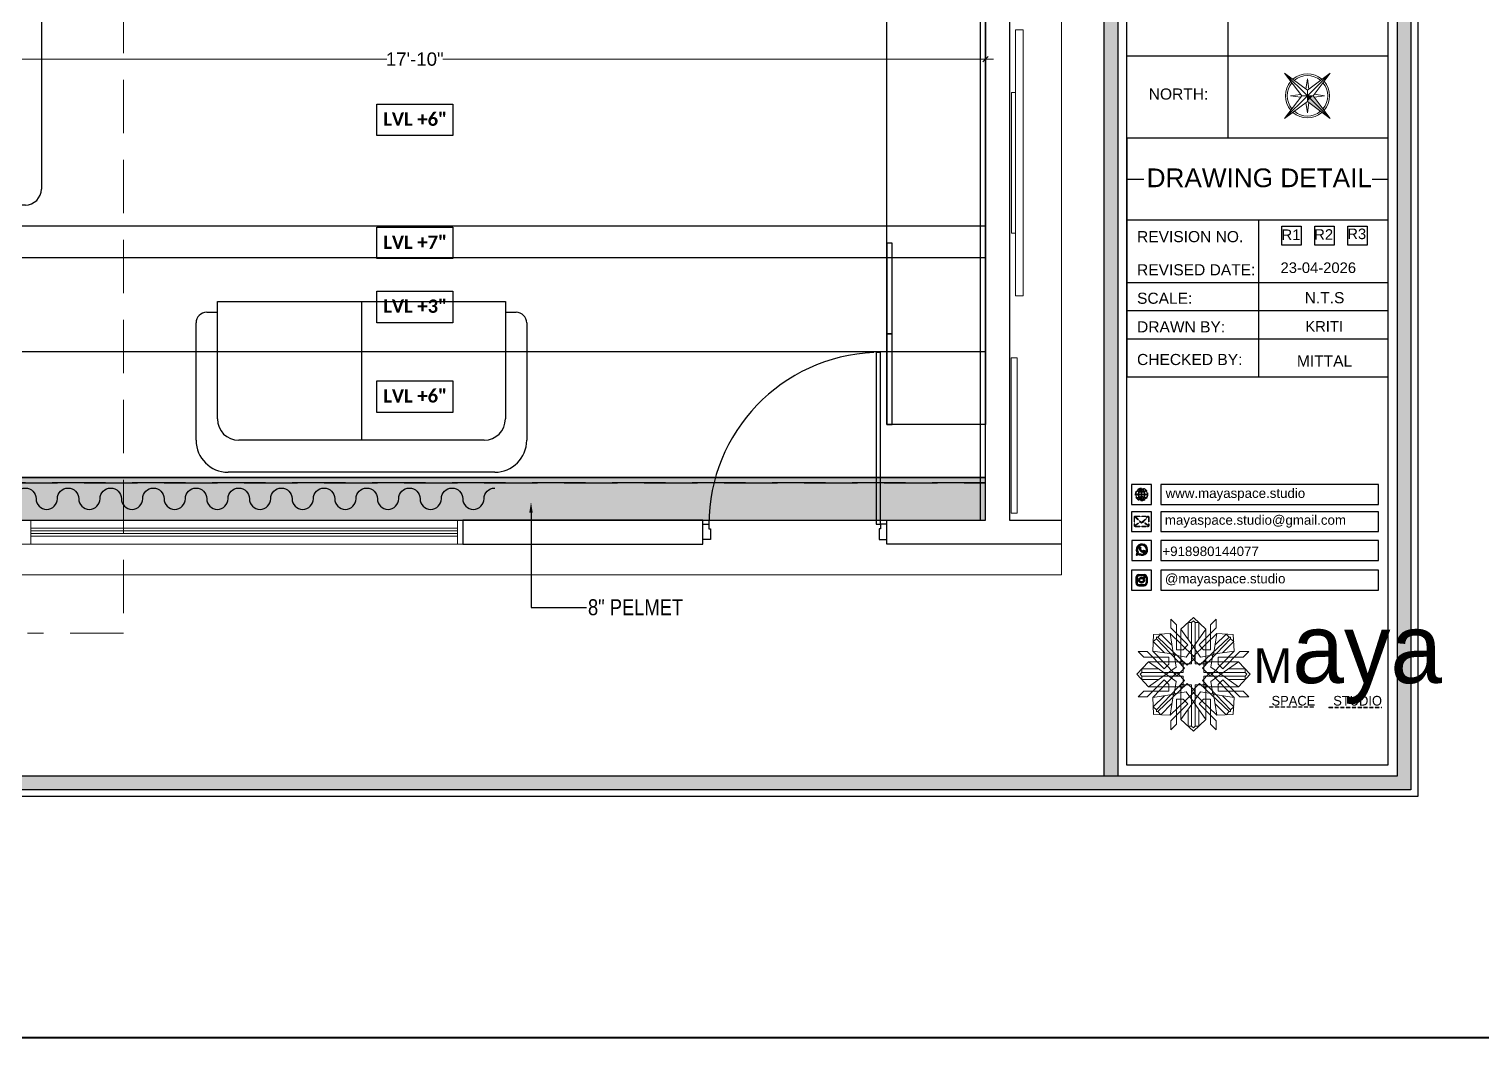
# Model space of a CAD drawing. Header units: millimetres. Extents: x 145796 to 148307, y -176303 to -174465.
# Drawn here: x 145966.5 to 146238.9, y -175526.1 to -175336.9 of the extents above; entities that cross this region are included whole.
import ezdxf
from ezdxf import colors
from ezdxf.entities.mleader import LeaderData, LeaderLine
from ezdxf.enums import TextEntityAlignment as Align
from ezdxf.math import Vec2, Vec3

# ---------------------------------------------------------------- set-up
doc = ezdxf.new("R2010")
doc.units = ezdxf.units.MM
doc.header["$MEASUREMENT"] = 0
doc.header["$PDMODE"] = 2
doc.linetypes.add('00 . GROUND FLOOR$0$DASHED', pattern=[0.75, 0.5, -0.25])
doc.linetypes.add('DASHEDX2', pattern=[1.5, 1, -0.5])
doc.layers.get('Defpoints').update_dxf_attribs({"color": 220})
for name, color, linetype in [('AR ELE-5', 134, 'Continuous'), ('AR HATCH-7', 7, 'Continuous'), ('Labels and Texts', 8, 'Continuous')]:
    doc.layers.add(name, color=color, linetype=linetype)
for name, color, linetype, lineweight in [('Dimension', 10, 'DASHEDX2', 20), ('ELEVATION ( SPIRAL STAIR )', 250, 'Continuous', 9), ('FALSE CEILING', 6, 'Continuous', 30), ('FIRST FLOOR ( DW_RAIL )', 7, 'Continuous', 9), ('FURNITURE', 32, 'Continuous', 9), ('Labelling', 1, 'Continuous', 25), ('NAME PLATE', 7, 'Continuous', 25), ('SECOND FLOOR', 7, 'Continuous', 9), ('SECOND FLOOR  ( PLINE )', 251, 'Continuous', 30), ('text1', 1, 'Continuous', 15), ('title block', 7, 'Continuous', 9), ('wall', 7, 'Continuous', 30)]:
    doc.layers.add(name, color=color, linetype=linetype, lineweight=lineweight)
doc.styles.add('Aerial', font='arial.ttf')
doc.styles.add('Arial', font='arial.ttf')
doc.styles.add('century g', font='GOTHIC.TTF')
doc.styles.get("Standard").update_dxf_attribs({"font": 'arial.ttf', "height": 6})
doc.styles.add('style4', font='ARIALN.TTF')
doc.dimstyles.new('Cn_BT_9 ( BOLD )', dxfattribs={"dimtxt": 2.5, "dimasz": 1, "dimexe": 1.5, "dimexo": 0, "dimgap": 0.09, "dimtad": 0, "dimdec": 0, "dimzin": 3, "dimdsep": 46, "dimlunit": 4, "dimtxsty": 'Aerial', "dimblk": 'OBLIQUE', "dimcen": 0.09, "dimdle": 1.5, "dimclrd": 1, "dimclre": 1, "dimclrt": 5, "dimadec": 0, "dimazin": 0, "dimtfac": 0.75, "dimtdec": 0, "dimtofl": 0, "dimtmove": 0, "dimatfit": 3, "dimldrblk": 'OBLIQUE', "dimfxl": 0, "dimtolj": 1, "dimtzin": 0, "dimlwd": 15, "dimlwe": 15, "dimarcsym": 0})

# ---------------------------------------------------------------- blocks, each defined once
blk = doc.blocks.new('ceiling')
at = {"layer": 'FURNITURE', "color": 9, "lineweight": 30, "true_color": 0xc7c8ca}
for p, q in [((142904.89, -176849.37, -0.13), (143012.89, -176849.37, -0.13)), ((142902.89, -176935.37, -0.13), (142902.89, -176851.37, -0.13)), ((142907.89, -176852.37, -0.13), (143014.89, -176852.37, -0.13)), ((143014.89, -176851.37, -0.13), (143014.89, -176880.36, -0.13)), ((142905.89, -176932.37, -0.13), (142905.89, -176854.37, -0.13)), ((143113.89, -176876.42), (143095.39, -176876.42)), ((143011.89, -176883.36, -0.13), (142939.89, -176883.36, -0.13)), ((142936.89, -176886.36, -0.13), (142936.89, -176934.37, -0.13)), ((142926.89, -176934.37, -0.13), (142907.89, -176934.37, -0.13)), ((142933.89, -176937.37, -0.13), (142904.89, -176937.37, -0.13)), ((142927.89, -176935.37, -0.13), (142927.89, -176936.37, -0.13)), ((142969.89, -176977.47, -0.13), (142969.89, -176955.47, -0.13)), ((142969.89, -176955.47, -0.13), (143023.89, -176955.47, -0.13)), ((142996.89, -176955.47, -0.13), (142996.89, -176981.47, -0.13)), ((143023.89, -176955.47, -0.13), (143023.89, -176977.47, -0.13)), ((143023.89, -176955.47, -0.13), (143023.89, -176957.47, -0.13)), ((142965.89, -176981.47, -0.13), (142965.89, -176959.47, -0.13)), ((142967.89, -176957.47, -0.13), (142969.89, -176957.47, -0.13)), ((143023.89, -176957.47, -0.13), (143025.89, -176957.47, -0.13)), ((143027.89, -176959.47, -0.13), (143027.89, -176981.47, -0.13)), ((143019.89, -176981.47, -0.13), (142973.89, -176981.47, -0.13)), ((143021.89, -176987.47, -0.13), (142971.89, -176987.47, -0.13))]:
    blk.add_line(p, q, dxfattribs=at)
at = {"layer": 'FURNITURE', "color": 3, "linetype": 'DASHEDX2', "lineweight": 30, "ltscale": 10}
blk.add_line((142899.89, -176989.42, -0.13), (143113.89, -176989.42, -0.13), dxfattribs=at)
at = {"layer": 'FURNITURE', "color": 9, "lineweight": 30, "ltscale": 10, "true_color": 0xc7c8ca}
for points in [[(143090.39, -176876.42), (143113.89, -176876.42), (143113.89, -176846.42), (143090.39, -176846.42)], [(143090.39, -176876.42), (143091.39, -176876.42), (143091.39, -176846.42), (143090.39, -176846.42)], [(143112.89, -176996.42), (143113.89, -176996.42), (143113.89, -176846.42), (143112.89, -176846.42)], [(143113.89, -176876.42), (143113.89, -176978.5), (143095.39, -176978.5), (143095.39, -176876.42)], [(143096.39, -176961.5), (143096.39, -176944.5), (143095.39, -176944.5), (143095.39, -176961.5)], [(143096.39, -176978.5), (143096.39, -176961.5), (143095.39, -176961.5), (143095.39, -176978.5)], [(143113.89, -176996.42), (143113.89, -176988.42), (142899.89, -176988.42), (142899.89, -176996.42)]]:
    blk.add_lwpolyline(points, close=True, dxfattribs=at)
at = {"layer": 'FURNITURE', "color": 9, "lineweight": 25, "true_color": 0xc7c8ca, "elevation": -0.13}
blk.add_lwpolyline([(142927.89, -176992.42, 1), (142931.89, -176992.42, -1), (142935.89, -176992.42, 1), (142939.89, -176992.42, -1), (142943.89, -176992.42, 1), (142947.89, -176992.42, -1), (142951.89, -176992.42, 1), (142955.89, -176992.42, -1), (142959.89, -176992.42, 1), (142963.89, -176992.42, -1), (142967.89, -176992.42, 1), (142971.89, -176992.42, -1), (142975.89, -176992.42, 1), (142979.89, -176992.42, -1), (142983.89, -176992.42, 1), (142987.89, -176992.42, -1), (142991.89, -176992.42, 1), (142995.89, -176992.42, -1), (142999.89, -176992.42, 1), (143003.89, -176992.42, -1), (143007.89, -176992.42, 1), (143011.89, -176992.42, -1), (143015.89, -176992.42, 1), (143019.89, -176992.42, -0.414214), (143021.89, -176990.42, -0.414214)], format="xyb", dxfattribs=at)
at = {"layer": 'FURNITURE', "color": 9, "lineweight": 30, "true_color": 0xc7c8ca}
for centre, radius, start, end in [((142904.89, -176851.37, -0.13), 2, 90, 180), ((143012.89, -176851.37, -0.13), 2, 0, 90), ((142907.89, -176854.37, -0.13), 2, 90, 180), ((143011.89, -176880.36, -0.13), 3, 270, 0), ((142939.89, -176886.36, -0.13), 3, 90, 180), ((142907.89, -176932.37, -0.13), 2, 180, 270), ((142926.89, -176935.37, -0.13), 1, 0, 90), ((142933.89, -176934.37, -0.13), 3, 270, 0), ((142904.89, -176935.37, -0.13), 2, 180, 270), ((142926.89, -176936.37, -0.13), 1, 270, 0), ((142967.89, -176959.47, -0.13), 2, 90, 180), ((143025.89, -176959.47, -0.13), 2, 0, 90), ((142973.89, -176977.47, -0.13), 4, 180, 270), ((143019.89, -176977.47, -0.13), 4, 270, 0), ((142971.89, -176981.47, -0.13), 6, 180, 270), ((143021.89, -176981.47, -0.13), 6, 270, 0)]:
    blk.add_arc(centre, radius, start, end, dxfattribs=at)
blk = doc.blocks.new('FSFSF')
at = {"color": 42, "lineweight": 5, "true_color": 0xe0ac11}
for p, q in [((28600.03, 143.51), (28600.03, 140.16)), ((28602.15, 141.41), (28600.03, 143.51)), ((28603.86, 139.69), (28608.58, 144.08)), ((28607.9, 142.22), (28608.58, 142.85)), ((28613.31, 139.69), (28608.58, 144.08)), ((28609.27, 142.22), (28608.59, 142.85)), ((28615.02, 141.41), (28617.14, 143.51)), ((28617.14, 143.51), (28617.14, 140.16)), ((28593.19, 131.45), (28593.54, 137.71)), ((28599.8, 138.06), (28593.54, 137.71)), ((28596.24, 137.86), (28595.12, 136.69)), ((28596.24, 137.86), (28600.47, 133.65)), ((28601.03, 130), (28599.8, 138.06)), ((28599.8, 138.05), (28608.58, 129.56)), ((28606.47, 133.76), (28600.03, 140.16)), ((28602.15, 141.41), (28602.15, 131.95)), ((28603.86, 126.58), (28603.86, 139.69)), ((28603.86, 139.69), (28608.58, 133.02)), ((28607.9, 142.22), (28606.58, 142.22)), ((28606.58, 142.22), (28606.58, 135.84)), ((28607.9, 142.22), (28607.9, 126.58)), ((28613.31, 139.69), (28608.59, 133.02)), ((28617.37, 138.05), (28608.59, 129.56)), ((28609.27, 142.22), (28609.27, 126.58)), ((28609.27, 142.22), (28610.59, 142.22)), ((28610.59, 142.22), (28610.59, 135.84)), ((28610.7, 133.76), (28617.14, 140.16)), ((28613.31, 126.58), (28613.31, 139.69)), ((28615.02, 141.41), (28615.02, 131.95)), ((28616.14, 130), (28617.37, 138.06)), ((28620.93, 137.86), (28616.7, 133.65)), ((28617.37, 138.06), (28623.63, 137.71)), ((28620.93, 137.86), (28622.05, 136.69)), ((28624, 131.45), (28623.65, 137.71)), ((28593.39, 135), (28594.56, 136.12)), ((28593.39, 135), (28597.6, 130.78)), ((28595.12, 136.69), (28594.53, 136.69)), ((28594.56, 136.12), (28594.56, 136.71)), ((28605.17, 124.98), (28594.56, 136.12)), ((28606.27, 126.08), (28595.12, 136.69)), ((28604.75, 131.95), (28602.15, 131.95)), ((28606.47, 133.76), (28604.75, 131.95)), ((28605.86, 129.18), (28608.58, 133.02)), ((28611.31, 129.18), (28608.59, 133.02)), ((28610.7, 133.76), (28612.42, 131.95)), ((28610.9, 126.08), (28622.05, 136.69)), ((28612.02, 124.98), (28622.62, 136.12)), ((28612.42, 131.95), (28615.02, 131.95)), ((28623.8, 135), (28619.59, 130.78)), ((28622.05, 136.69), (28622.64, 136.69)), ((28622.62, 136.12), (28622.62, 136.71)), ((28623.8, 135), (28622.62, 136.12)), ((28591.56, 127.39), (28587.17, 122.66)), ((28587.73, 131.22), (28591.08, 131.22)), ((28589.84, 129.1), (28587.73, 131.22)), ((28589.84, 129.1), (28599.29, 129.1)), ((28597.49, 124.78), (28591.08, 131.22)), ((28604.66, 127.39), (28591.56, 127.39)), ((28591.56, 127.39), (28598.23, 122.67)), ((28593.19, 131.45), (28601.69, 122.67)), ((28601.25, 130.22), (28593.19, 131.45)), ((28597.49, 124.78), (28599.29, 126.5)), ((28599.29, 126.5), (28599.29, 129.1)), ((28605.86, 129.18), (28601.03, 130)), ((28602.07, 125.39), (28601.25, 130.22)), ((28603.68, 126.54), (28603.68, 127.39)), ((28604.66, 126.54), (28603.68, 126.54)), ((28604.71, 127.57), (28603.86, 127.57)), ((28607.9, 126.58), (28603.86, 126.58)), ((28604.66, 123.35), (28604.66, 127.39)), ((28604.7, 126.58), (28604.71, 127.57)), ((28606.27, 126.08), (28608.58, 128.27)), ((28607.9, 128.92), (28608.58, 129.56)), ((28607.9, 128.92), (28608.58, 128.27)), ((28609.27, 128.92), (28608.59, 129.56)), ((28609.27, 128.92), (28608.59, 128.27)), ((28610.9, 126.08), (28608.59, 128.27)), ((28609.27, 126.58), (28613.31, 126.58)), ((28611.31, 129.18), (28616.14, 130)), ((28612.46, 126.58), (28612.46, 127.57)), ((28612.46, 127.57), (28613.31, 127.57)), ((28612.52, 123.35), (28612.52, 127.39)), ((28612.52, 127.39), (28625.63, 127.39)), ((28612.52, 126.54), (28613.51, 126.54)), ((28613.51, 126.54), (28613.51, 127.39)), ((28615.12, 125.39), (28615.94, 130.22)), ((28623.99, 131.45), (28615.5, 122.67)), ((28615.94, 130.22), (28624, 131.45)), ((28627.34, 129.1), (28617.89, 129.1)), ((28617.89, 126.5), (28617.89, 129.1)), ((28619.7, 124.78), (28617.89, 126.5)), ((28625.63, 127.39), (28618.96, 122.67)), ((28619.7, 124.78), (28626.1, 131.22)), ((28625.63, 127.39), (28630.02, 122.66)), ((28629.45, 131.22), (28626.1, 131.22)), ((28627.34, 129.1), (28629.45, 131.22)), ((28591.56, 117.94), (28587.17, 122.66)), ((28589.03, 123.35), (28588.4, 122.67)), ((28589.03, 121.98), (28588.4, 122.65)), ((28589.03, 123.35), (28589.03, 124.67)), ((28589.03, 124.67), (28595.4, 124.67)), ((28589.03, 123.35), (28604.66, 123.35)), ((28589.03, 121.98), (28604.66, 121.98)), ((28589.03, 121.98), (28589.03, 120.66)), ((28591.56, 117.94), (28598.23, 122.65)), ((28593.19, 113.88), (28601.69, 122.65)), ((28602.07, 125.39), (28598.23, 122.67)), ((28602.07, 119.94), (28598.23, 122.65)), ((28602.33, 123.35), (28601.69, 122.67)), ((28602.33, 121.98), (28601.69, 122.65)), ((28602.33, 123.35), (28602.97, 122.67)), ((28602.33, 121.98), (28602.97, 122.65)), ((28605.17, 124.98), (28602.97, 122.67)), ((28605.17, 120.35), (28602.97, 122.65)), ((28604.66, 121.98), (28604.66, 117.94)), ((28612.02, 124.98), (28614.21, 122.67)), ((28612.02, 120.35), (28614.21, 122.65)), ((28628.16, 123.35), (28612.52, 123.35)), ((28612.52, 121.98), (28612.52, 117.94)), ((28628.16, 121.98), (28612.52, 121.98)), ((28614.85, 123.35), (28614.21, 122.67)), ((28614.85, 121.98), (28614.21, 122.65)), ((28614.85, 123.35), (28615.5, 122.67)), ((28614.85, 121.98), (28615.5, 122.65)), ((28615.12, 125.39), (28618.96, 122.67)), ((28615.12, 119.94), (28618.96, 122.65)), ((28623.99, 113.88), (28615.5, 122.65)), ((28625.63, 117.94), (28618.96, 122.65)), ((28628.16, 124.67), (28621.78, 124.67)), ((28625.63, 117.94), (28630.02, 122.66)), ((28628.16, 123.35), (28628.16, 124.67)), ((28628.16, 123.35), (28628.78, 122.67)), ((28628.16, 121.98), (28628.78, 122.65)), ((28628.16, 121.98), (28628.16, 120.66)), ((28589.84, 116.23), (28587.73, 114.11)), ((28589.03, 120.66), (28595.4, 120.66)), ((28589.84, 116.23), (28599.29, 116.23)), ((28597.49, 120.54), (28591.08, 114.11)), ((28604.66, 117.94), (28591.56, 117.94)), ((28605.17, 120.35), (28594.56, 109.2)), ((28606.27, 119.15), (28595.12, 108.54)), ((28597.49, 120.54), (28599.29, 118.83)), ((28599.29, 118.83), (28599.29, 116.23)), ((28599.8, 107.17), (28608.58, 115.67)), ((28605.86, 116.05), (28601.03, 115.23)), ((28602.07, 119.94), (28601.25, 115.1)), ((28604.66, 118.78), (28603.68, 118.78)), ((28603.68, 118.78), (28603.68, 117.94)), ((28607.9, 118.65), (28603.86, 118.65)), ((28603.86, 118.65), (28603.86, 105.54)), ((28604.71, 117.66), (28603.86, 117.66)), ((28604.7, 118.65), (28604.71, 117.66)), ((28605.86, 116.05), (28608.58, 112.21)), ((28606.27, 119.15), (28608.58, 116.96)), ((28607.9, 103.01), (28607.9, 118.65)), ((28607.9, 116.31), (28608.58, 116.96)), ((28607.9, 116.31), (28608.58, 115.67)), ((28610.9, 119.15), (28608.59, 116.96)), ((28609.27, 116.31), (28608.59, 116.96)), ((28609.27, 116.31), (28608.59, 115.67)), ((28611.31, 116.05), (28608.59, 112.21)), ((28617.37, 107.17), (28608.59, 115.67)), ((28609.27, 118.65), (28613.31, 118.65)), ((28609.27, 103.01), (28609.27, 118.65)), ((28610.9, 119.15), (28622.05, 108.54)), ((28611.31, 116.05), (28616.14, 115.23)), ((28612.02, 120.35), (28622.62, 109.2)), ((28612.46, 118.65), (28612.46, 117.66)), ((28612.46, 117.66), (28613.31, 117.66)), ((28612.52, 118.78), (28613.51, 118.78)), ((28612.52, 117.94), (28625.63, 117.94)), ((28613.31, 118.65), (28613.31, 105.54)), ((28613.51, 118.78), (28613.51, 117.94)), ((28615.12, 119.94), (28615.94, 115.1)), ((28619.7, 120.54), (28617.89, 118.83)), ((28617.89, 118.83), (28617.89, 116.23)), ((28627.34, 116.23), (28617.89, 116.23)), ((28619.7, 120.54), (28626.1, 114.11)), ((28628.16, 120.66), (28621.78, 120.66)), ((28627.34, 116.23), (28629.45, 114.11)), ((28587.73, 114.11), (28591.08, 114.11)), ((28601.25, 115.1), (28593.19, 113.87)), ((28593.19, 113.87), (28593.54, 107.62)), ((28593.39, 110.32), (28597.6, 114.55)), ((28593.39, 110.32), (28594.56, 109.2)), ((28596.24, 107.37), (28600.47, 111.58)), ((28601.03, 115.23), (28599.8, 107.17)), ((28606.47, 111.47), (28600.03, 105.07)), ((28602.15, 103.82), (28602.15, 113.27)), ((28604.75, 113.27), (28602.15, 113.27)), ((28603.86, 105.54), (28608.58, 112.21)), ((28606.47, 111.47), (28604.75, 113.27)), ((28613.31, 105.54), (28608.59, 112.21)), ((28610.7, 111.47), (28612.42, 113.27)), ((28610.7, 111.47), (28617.14, 105.07)), ((28612.42, 113.27), (28615.02, 113.27)), ((28615.02, 103.82), (28615.02, 113.27)), ((28615.94, 115.1), (28624, 113.87)), ((28616.14, 115.23), (28617.37, 107.17)), ((28620.93, 107.37), (28616.7, 111.58)), ((28623.8, 110.32), (28619.59, 114.55)), ((28623.8, 110.32), (28622.62, 109.2)), ((28624, 113.87), (28623.65, 107.62)), ((28629.45, 114.11), (28626.1, 114.11)), ((28599.8, 107.17), (28593.54, 107.52)), ((28595.12, 108.54), (28594.53, 108.54)), ((28594.56, 109.2), (28594.56, 108.61)), ((28596.24, 107.37), (28595.12, 108.54)), ((28600.03, 101.71), (28600.03, 105.07)), ((28603.86, 105.54), (28608.58, 101.15)), ((28606.58, 103.01), (28606.58, 109.38)), ((28613.31, 105.54), (28608.58, 101.15)), ((28610.59, 103.01), (28610.59, 109.38)), ((28617.14, 101.71), (28617.14, 105.07)), ((28617.37, 107.17), (28623.63, 107.52)), ((28620.93, 107.37), (28622.05, 108.54)), ((28622.05, 108.54), (28622.64, 108.54)), ((28622.62, 109.2), (28622.62, 108.61)), ((28602.15, 103.82), (28600.03, 101.71)), ((28607.9, 103.01), (28606.58, 103.01)), ((28607.9, 103.01), (28608.58, 102.38)), ((28609.27, 103.01), (28608.59, 102.38)), ((28609.27, 103.01), (28610.59, 103.01)), ((28615.02, 103.82), (28617.14, 101.71))]:
    blk.add_line(p, q, dxfattribs=at)
blk = doc.blocks.new('hgwg')
at = {"layer": 'Dimension', "true_color": 0xd39e00}
h = blk.add_hatch(color=42, dxfattribs=at)
h.dxf.hatch_style = 1
h.paths.add_polyline_path([(27505.71, 45.05), (27494.27, 45.05), (27494.27, 44.9), (27505.71, 44.9)])
h = blk.add_hatch(color=42, dxfattribs=at)
h.dxf.hatch_style = 1
h.paths.add_polyline_path([(27523.3, 44.9), (27509.68, 44.9), (27509.68, 44.75), (27523.3, 44.75)])
at = {"layer": 'Dimension', "color": 42, "true_color": 0xd39e00}
for p, q in [((27494.27, 45.05), (27505.71, 45.05)), ((27494.27, 44.9), (27494.27, 45.05)), ((27494.27, 44.9), (27505.71, 44.9)), ((27505.71, 45.05), (27505.71, 44.9)), ((27509.68, 44.9), (27523.3, 44.9)), ((27509.68, 44.9), (27509.68, 44.75)), ((27509.68, 44.75), (27523.3, 44.75)), ((27523.3, 44.75), (27523.3, 44.9))]:
    blk.add_line(p, q, dxfattribs=at)
at = {"layer": 'Dimension', "color": 42, "true_color": 0xd39e00, "attachment_point": 1}
for s, width, insert, char_height in [('{\\fCinzel|b0|i0|c0|p2;\\H1.5x;M\\fAmsterdam One|b0|i0|c0|p2;\\H2x;aya}', 85.3277, (27490.17, 69.17), 6), ('{\\fCinzel|b0|i0|c0|p0;SPACE     STUDIO}', 66.129, (27494.83, 47.86), 2.5)]:
    blk.add_mtext_dynamic_manual_height_columns(s, width=width, gutter_width=30, heights=[0], dxfattribs=dict(at, insert=insert, char_height=char_height))
blk = doc.blocks.new('QEGW4TG')
at = {"layer": 'Dimension', "true_color": 0x000000}
h = blk.add_hatch(color=18, dxfattribs=at)
h.dxf.hatch_style = 1
h.paths.add_polyline_path([(2.69, 1.93, 0.170513), (2.95, 1.97, 0.190337), (3.11, 2.18, 0.316231), (3.07, 2.28), (2.79, 2.37, 0.273721), (2.69, 2.34, 0.040749), (2.63, 2.27, -0.441282), (2.53, 2.25, -0.11828), (2.06, 2.64, -0.441282), (2.07, 2.74, 0.040749), (2.13, 2.81, 0.290083), (2.14, 2.92), (2.01, 3.18, 0.316231), (1.91, 3.2, 0.190337), (1.73, 3, 0.170513), (1.72, 2.74, 0.252784)], flags=0)
h.paths.add_polyline_path([(1.19, 1.98), (1.03, 1.3, 0.550912), (1.11, 1.23), (1.75, 1.39, 6.344125)])
h.paths.add_polyline_path([(1.81, 1.7), (1.4, 1.6), (1.5, 2.03, -9.071339)], flags=16)
h.paths.add_polyline_path([(3.11, 2.16, -0.17811), (2.95, 1.97, -0.170513), (2.69, 1.93, -0.252784), (1.72, 2.74, -0.170513), (1.73, 3, -0.17811), (1.89, 3.19, -0.370089), (2.01, 3.18), (2.14, 2.92, -0.307185), (2.13, 2.8, -0.041087), (2.06, 2.73, 0.321676), (2.05, 2.65, 0.126524), (2.55, 2.24, 0.312216), (2.62, 2.26, -0.041087), (2.68, 2.34, -0.290673), (2.79, 2.37), (3.07, 2.28, -0.370089)], flags=0)
h = blk.add_hatch(color=18, dxfattribs=at)
h.dxf.hatch_style = 1
h.paths.add_polyline_path([(2.79, 2.37, 0.273721), (2.69, 2.34, 0.040749), (2.63, 2.27, -0.441282), (2.53, 2.25, -0.11828), (2.06, 2.64, -0.441282), (2.07, 2.74, 0.040749), (2.13, 2.81, 0.290083), (2.14, 2.92), (2.01, 3.18, 0.316231), (1.91, 3.2, 0.190337), (1.73, 3, 0.170513), (1.72, 2.74, 0.252784), (2.69, 1.93, 0.170513), (2.95, 1.97, 0.190337), (3.11, 2.18, 0.316231), (3.07, 2.28)])
for p, q in [((1.19, 1.98), (1.03, 1.3)), ((1.1, 1.23), (1.75, 1.39)), ((1.5, 2.03), (1.4, 1.6)), ((1.4, 1.6), (1.81, 1.7)), ((2.01, 3.18), (2.14, 2.92)), ((3.07, 2.28), (2.8, 2.36))]:
    blk.add_line(p, q)
blk.add_lwpolyline([(0, 0), (4.68, 0), (4.68, 4.68), (0, 4.68)], close=True)
for centre, radius, start, end in [((2.39, 2.56), 1.34, 241.4727, 205.6422), ((2.39, 2.56), 1.04, 235.9962, 210.8333), ((1.09, 1.29), 0.0598, 164.8483, 282.1458), ((2.09, 2.87), 0.39, 159.7007, 198.4072), ((2.96, 3.23), 1.33, 201.4218, 258.1669), ((2.07, 2.87), 0.364, 118.9685, 159.3648), ((1.94, 3.12), 0.0896, 41.8985, 123.1344), ((2.11, 2.68), 0.066, 135.9932, 224.8892), ((1.67, 3.16), 0.586, 312.4617, 321.8728), ((3.12, 3.42), 1.31, 216.5455, 243.5279), ((2.05, 2.87), 0.104, 320.3924, 28.6971), ((2.57, 2.3), 0.066, 234.2482, 323.1441), ((3.11, 1.94), 0.586, 137.2645, 146.6756), ((2.76, 2.27), 0.104, 70.4402, 138.745), ((2.75, 2.31), 0.39, 260.7301, 299.4366), ((2.76, 2.29), 0.364, 299.7725, 340.1688), ((3.03, 2.2), 0.0896, 336.0029, 57.2388)]:
    blk.add_arc(centre, radius, start, end)
blk = doc.blocks.new('ASGERG')
at = {"layer": 'Dimension', "true_color": 0x000000}
h = blk.add_hatch(color=18, dxfattribs=at)
h.dxf.hatch_style = 1
h.paths.add_polyline_path([(0.99, 1.7, 0.353872), (1.69, 1.03), (2.96, 1.03, 0.353872), (3.66, 1.7), (3.66, 2.99, 0.353872), (2.96, 3.67), (1.69, 3.67, 0.353872), (0.99, 2.99)])
h.paths.add_polyline_path([(1.27, 2.97, -0.353872), (1.72, 3.4), (2.94, 3.4, -0.353872), (3.38, 2.97), (3.38, 1.72, -0.353872), (2.94, 1.3), (1.72, 1.3, -0.353872), (1.27, 1.72)], flags=16)
h.paths.add_polyline_path([(3.02, 2.35, -1), (1.64, 2.35, -1)], flags=0)
h.paths.add_polyline_path([(2.74, 2.35, -1), (1.92, 2.35, -1)], flags=0)
h.paths.add_polyline_path([(2.86, 3.02, -1), (3.19, 3.02, -1)], flags=0)
h.paths.add_polyline_path([(1.64, 2.35, 1), (3.02, 2.35, 1)], flags=0)
h = blk.add_hatch(color=18, dxfattribs=at)
h.dxf.hatch_style = 1
h.paths.add_polyline_path([(1.64, 2.35, 1), (3.02, 2.35, 1)])
h.paths.add_polyline_path([(2.74, 2.35, -1), (1.92, 2.35, -1)], flags=16)
h = blk.add_hatch(color=18, dxfattribs=at)
h.dxf.hatch_style = 1
h.paths.add_polyline_path([(3.19, 3.02, 1), (2.86, 3.02, 1)])
for p, q in [((1.69, 3.67), (2.96, 3.67)), ((0.99, 2.99), (0.99, 1.7)), ((1.27, 2.97), (1.27, 1.72)), ((1.69, 1.03), (2.96, 1.03)), ((2.94, 3.4), (1.72, 3.4)), ((2.94, 1.3), (1.72, 1.3)), ((3.38, 2.97), (3.38, 1.72)), ((3.66, 2.99), (3.66, 1.7))]:
    blk.add_line(p, q)
blk.add_lwpolyline([(0, 0), (4.68, 0), (4.68, 4.68), (0, 4.68)], close=True)
for centre, radius in [((2.33, 2.35), 0.694), ((2.33, 2.35), 0.414), ((3.02, 3.02), 0.168)]:
    blk.add_circle(centre, radius)
for centre, radius, start, end in [((1.76, 2.89), 0.778, 94.8631, 172.8127), ((2.89, 2.89), 0.778, 7.1873, 85.1369), ((1.76, 1.8), 0.778, 187.1873, 265.1369), ((1.76, 2.91), 0.491, 94.8631, 172.8127), ((1.76, 1.78), 0.491, 187.1873, 265.1369), ((2.9, 2.91), 0.491, 7.1873, 85.1369), ((2.9, 1.78), 0.491, 274.8631, 352.8127), ((2.89, 1.8), 0.778, 274.8631, 352.8127)]:
    blk.add_arc(centre, radius, start, end)
blk = doc.blocks.new('ETYETE')
at = {"layer": 'Dimension', "true_color": 0x000000}
h = blk.add_hatch(color=18, dxfattribs=at)
h.dxf.hatch_style = 1
h.paths.add_polyline_path([(3.76, 1.14, 0.414214), (4.12, 1.5), (4.12, 3.29, 0.414214), (3.76, 3.65), (0.92, 3.65, 0.414214), (0.56, 3.29), (0.56, 1.5, 0.414214), (0.92, 1.14)])
h.paths.add_polyline_path([(2.61, 2.22), (3.92, 1.34, -0.198912), (3.76, 1.28), (0.92, 1.28, -0.198912), (0.76, 1.34), (2.08, 2.22), (2.34, 1.98)], flags=16)
h.paths.add_polyline_path([(2.34, 2.16), (0.89, 3.51, -0.028783), (0.92, 3.52), (3.76, 3.52, -0.028783), (3.79, 3.51)], flags=16)
h.paths.add_polyline_path([(2.71, 2.32), (3.92, 3.45, -0.202482), (3.99, 3.29), (3.99, 1.5, -0.043076), (3.98, 1.46)], flags=16)
h.paths.add_polyline_path([(1.98, 2.32), (0.7, 1.46, -0.043076), (0.7, 1.5), (0.7, 3.29, -0.202482), (0.76, 3.45)], flags=16)
blk.add_lwpolyline([(0, 0), (4.68, 0), (4.68, 4.68), (0, 4.68)], close=True)
at = {"layer": 'Dimension', "color": 18, "true_color": 0x000000}
for p, q in [((0.76, 3.45), (1.98, 2.32)), ((0.89, 3.51), (2.34, 2.16)), ((0.92, 3.65), (3.76, 3.65)), ((0.92, 3.52), (3.76, 3.52)), ((2.34, 2.16), (3.79, 3.51)), ((2.71, 2.32), (3.92, 3.45)), ((0.56, 3.29), (0.56, 1.5)), ((0.7, 3.29), (0.7, 1.5)), ((0.7, 1.46), (1.98, 2.32)), ((0.76, 1.34), (2.08, 2.22)), ((0.92, 1.28), (3.76, 1.28)), ((0.92, 1.14), (3.76, 1.14)), ((2.08, 2.22), (2.34, 1.98)), ((2.34, 1.98), (2.61, 2.22)), ((3.92, 1.34), (2.61, 2.22)), ((3.98, 1.46), (2.71, 2.32)), ((3.99, 3.29), (3.99, 1.5)), ((4.12, 3.29), (4.12, 1.5))]:
    blk.add_line(p, q, dxfattribs=at)
for centre, radius, start, end in [((0.92, 3.29), 0.358, 90, 180), ((0.92, 3.29), 0.224, 134.2136, 180), ((0.92, 3.29), 0.224, 90, 96.5948), ((3.76, 3.29), 0.358, 0, 90), ((3.76, 3.29), 0.224, 83.4052, 90), ((3.76, 3.29), 0.224, 0, 45.7864), ((0.92, 1.5), 0.358, 180, 270), ((0.92, 1.5), 0.224, 180, 189.8662), ((0.92, 1.5), 0.224, 225, 270), ((3.76, 1.5), 0.358, 270, 0), ((3.76, 1.5), 0.224, 270, 315), ((3.76, 1.5), 0.224, 350.1338, 0)]:
    blk.add_arc(centre, radius, start, end, dxfattribs=at)
blk = doc.blocks.new('DTGWEGEARG')
at = {"layer": 'Dimension', "true_color": 0x000000}
h = blk.add_hatch(color=18, dxfattribs=at)
h.dxf.hatch_style = 1
h.paths.add_polyline_path([(3.83, 2.34, 1), (0.85, 2.34, 1)])
h.paths.add_polyline_path([(2.51, 1.01, 0.105795), (2.96, 1.58, -0.055205), (3.3, 1.41, -0.169822)], flags=16)
h.paths.add_polyline_path([(2.41, 1.12), (2.41, 1.69, -0.058279), (2.81, 1.63, -0.103353)], flags=16)
h.paths.add_polyline_path([(2.26, 1.13, -0.101741), (1.87, 1.63, -0.057171), (2.26, 1.69)], flags=16)
h.paths.add_polyline_path([(2.17, 1.01, -0.169822), (1.38, 1.41, -0.055205), (1.72, 1.58, 0.105795)], flags=16)
h.paths.add_polyline_path([(3.02, 1.72, 0.081336), (3.13, 2.27), (3.68, 2.27, -0.152069), (3.4, 1.52, 0.05687)], flags=16)
h.paths.add_polyline_path([(2.87, 1.77, 0.061945), (2.41, 1.84), (2.41, 2.27), (2.98, 2.27, -0.081344)], flags=16)
h.paths.add_polyline_path([(2.26, 1.84, 0.060923), (1.8, 1.77, -0.081344), (1.7, 2.27), (2.26, 2.27)], flags=16)
h.paths.add_polyline_path([(1.66, 1.72, 0.05687), (1.28, 1.52, -0.152069), (1, 2.27), (1.55, 2.27, 0.081336)], flags=16)
h.paths.add_polyline_path([(2.41, 2.42), (2.41, 2.83, 0.061945), (2.87, 2.91, -0.080009), (2.98, 2.42)], flags=16)
h.paths.add_polyline_path([(3.13, 2.42, 0.080116), (3.02, 2.96, 0.05687), (3.4, 3.16, 0.028258), (3.3, 3.27, -0.055205), (2.96, 3.1, 0.105795), (2.51, 3.67, -0.36029), (3.68, 2.42)], flags=16)
h.paths.add_polyline_path([(2.26, 2.42), (1.7, 2.42, -0.080009), (1.8, 2.91, 0.060923), (2.26, 2.84)], flags=16)
h.paths.add_polyline_path([(1.55, 2.42), (1, 2.42, -0.150466), (1.28, 3.16, 0.05687), (1.66, 2.96, 0.080116)], flags=16)
h.paths.add_polyline_path([(2.41, 2.98), (2.41, 3.56, -0.103353), (2.81, 3.05, -0.058279)], flags=16)
h.paths.add_polyline_path([(2.26, 2.99, -0.057171), (1.87, 3.05, -0.101741), (2.26, 3.55)], flags=16)
h.paths.add_polyline_path([(1.72, 3.1, -0.055205), (1.38, 3.27, -0.169822), (2.17, 3.67, 0.105795)], flags=16)
blk.add_lwpolyline([(0, 0), (4.68, 0), (4.68, 4.68), (0, 4.68)], close=True)
at = {"layer": 'Dimension', "color": 18, "true_color": 0x000000}
for p, q in [((2.26, 3.55), (2.26, 2.99)), ((2.41, 3.56), (2.41, 2.98)), ((1, 2.42), (1.55, 2.42)), ((1, 2.27), (1.55, 2.27)), ((1.7, 2.42), (2.26, 2.42)), ((1.7, 2.27), (2.26, 2.27)), ((2.26, 2.84), (2.26, 2.42)), ((2.26, 2.27), (2.26, 1.84)), ((2.26, 1.69), (2.26, 1.13)), ((2.41, 2.83), (2.41, 2.42)), ((2.41, 2.42), (2.98, 2.42)), ((2.41, 2.27), (2.98, 2.27)), ((2.41, 2.27), (2.41, 1.84)), ((2.41, 1.69), (2.41, 1.12)), ((3.13, 2.42), (3.68, 2.42)), ((3.13, 2.27), (3.68, 2.27))]:
    blk.add_line(p, q, dxfattribs=at)
blk.add_circle((2.34, 2.34), 1.49, dxfattribs=at)
for centre, radius, start, end in [((2.34, 2.34), 1.34, 97.3549, 135.9073), ((3.28, 2.34), 1.73, 129.9301, 154.0867), ((3.28, 2.34), 1.58, 130.1073, 153.3446), ((1.4, 2.34), 1.58, 26.6554, 50.2584), ((2.34, 2.34), 1.34, 3.3907, 82.6451), ((1.4, 2.34), 1.73, 25.9133, 50.0699), ((2.34, 2.34), 1.34, 142.3819, 176.6093), ((2.34, 2.34), 1.34, 183.0315, 217.6181), ((2.34, 4.74), 1.9, 236.1399, 249.1595), ((2.34, -0.06), 1.9, 110.8405, 123.8601), ((2.34, 4.74), 1.75, 236.7417, 249.3811), ((2.34, -0.06), 1.75, 110.6189, 123.2583), ((2.34, 2.34), 1.34, 224.0927, 262.6451), ((3.28, 2.34), 1.73, 159.0567, 177.3789), ((3.28, 2.34), 1.73, 182.3435, 200.9433), ((3.28, 2.34), 1.58, 158.8325, 177.1302), ((3.28, 2.34), 1.58, 182.5658, 201.1675), ((3.28, 2.34), 1.73, 205.9133, 230.0699), ((2.34, 4.74), 1.9, 253.6799, 267.6253), ((2.34, -0.06), 1.9, 92.3747, 106.3201), ((2.34, 4.74), 1.75, 254.3336, 267.422), ((2.34, -0.06), 1.75, 92.578, 105.6664), ((3.28, 2.34), 1.58, 206.6554, 229.8927), ((2.34, 4.74), 1.75, 272.3248, 285.6664), ((2.34, 4.74), 1.9, 272.1415, 286.3201), ((2.34, -0.06), 1.9, 73.6799, 87.8585), ((2.34, -0.06), 1.75, 74.3336, 87.6752), ((1.4, 2.34), 1.58, 309.7416, 333.3446), ((1.4, 2.34), 1.73, 309.9301, 334.0867), ((2.34, 2.34), 1.34, 277.3549, 315.9073), ((1.4, 2.34), 1.58, 2.8698, 21.1675), ((1.4, 2.34), 1.58, 338.8325, 357.4342), ((2.34, 4.74), 1.75, 290.6189, 303.2583), ((2.34, -0.06), 1.75, 56.7417, 69.3811), ((2.34, 4.74), 1.9, 290.8405, 303.8601), ((1.4, 2.34), 1.73, 2.6211, 20.9433), ((1.4, 2.34), 1.73, 339.0567, 357.6565), ((2.34, -0.06), 1.9, 56.1399, 69.1595), ((2.34, 2.34), 1.34, 322.3819, 356.9685)]:
    blk.add_arc(centre, radius, start, end, dxfattribs=at)
blk = doc.blocks.new('4t')
at = {"transparency": 33554607}
h = blk.add_hatch(color=1, dxfattribs=at)
h.dxf.hatch_style = 1
h.paths.add_polyline_path([(45531.33, -35822.29), (45529.23, -35821.83), (45528.09, -35837.01)])
h = blk.add_hatch(color=1, dxfattribs=at)
h.dxf.hatch_style = 1
h.paths.add_polyline_path([(45533.44, -35822.75), (45531.33, -35822.29), (45528.09, -35837.01)])
h = blk.add_hatch(color=1, dxfattribs=at)
h.dxf.hatch_style = 1
h.paths.add_polyline_path([(45531.8, -35820.19), (45529.23, -35821.83), (45531.33, -35822.29)])
h = blk.add_hatch(color=1, dxfattribs=at)
h.dxf.hatch_style = 1
h.paths.add_polyline_path([(45531.8, -35820.19), (45531.33, -35822.29), (45533.44, -35822.75)])
at = {"layer": 'title block', "color": 7, "lineweight": 9}
for p, q in [((45535.51, -35803.37), (45530.16, -35817.62)), ((45535.51, -35803.37), (45531.8, -35820.19)), ((45534.36, -35818.55), (45535.51, -35803.37)), ((45530.5, -35816.7), (45526.88, -35812.49)), ((45526.88, -35812.49), (45529.18, -35817.55)), ((45530.16, -35817.62), (45514.98, -35816.48)), ((45514.98, -35816.48), (45529.23, -35821.83)), ((45514.98, -35816.48), (45531.8, -35820.19)), ((45528.31, -35821.48), (45524.1, -35825.11)), ((45524.1, -35825.11), (45529.16, -35822.81)), ((45531.8, -35820.19), (45528.09, -35837.01)), ((45529.23, -35821.83), (45528.09, -35837.01)), ((45528.09, -35837.01), (45533.44, -35822.75)), ((45531.8, -35820.19), (45529.23, -35821.83)), ((45531.8, -35820.19), (45530.16, -35817.62)), ((45534.36, -35818.55), (45531.8, -35820.19)), ((45533.44, -35822.75), (45531.8, -35820.19)), ((45531.8, -35820.19), (45548.62, -35823.9)), ((45533.44, -35822.75), (45548.62, -35823.9)), ((45548.62, -35823.9), (45534.36, -35818.55)), ((45536.71, -35827.89), (45534.42, -35822.83)), ((45539.5, -35815.27), (45534.44, -35817.57)), ((45535.28, -35818.89), (45539.5, -35815.27)), ((45533.09, -35823.67), (45536.71, -35827.89))]:
    blk.add_line(p, q, dxfattribs=at)
for radius, start, end in [(11.79, 81.35997, 163.76651), (10.83, 82.42855, 162.69793), (10.83, 352.42855, 72.69793), (11.79, 351.35997, 73.76651), (11.79, 171.35997, 253.76651), (10.83, 172.42855, 252.69793), (11.79, 261.35997, 343.76651), (10.83, 262.42855, 342.69793)]:
    blk.add_arc((45531.8, -35820.19), radius, start, end, dxfattribs=at)
blk = doc.blocks.new('LAYOUT FILE')
at = {"layer": 'NAME PLATE', "true_color": 0xd39e00}
h = blk.add_hatch(color=42, dxfattribs=at)
h.paths.add_polyline_path([(3346889.83, -513806.18), (3346889.83, -514260.7), (3347535.56, -514260.7), (3347535.56, -513806.18)])
h.paths.add_polyline_path([(3346894.36, -513810.71), (3347531.03, -513810.71), (3347531.03, -514256.17), (3346894.36, -514256.17)], flags=16)
blk.add_hatch(color=42, dxfattribs=at).paths.add_polyline_path([(3347433.6, -514256.17), (3347438.13, -514256.17), (3347438.13, -513806.18), (3347433.6, -513806.18)])
at = {"layer": 'NAME PLATE', "color": 42, "true_color": 0xd39e00}
for p, q in [((3347474.77, -513994.31), (3347474.77, -514044.12)), ((3347527.96, -514016.86), (3347441.2, -514016.86)), ((3347527.96, -514044.12), (3347441.2, -514044.12)), ((3347441.2, -514044.12), (3347441.2, -514123.43)), ((3347527.96, -514044.12), (3347527.96, -514123.43)), ((3347441.2, -514057.72), (3347446.81, -514057.72)), ((3347522.72, -514057.72), (3347527.96, -514057.72)), ((3347441.2, -514071.32), (3347527.96, -514071.32)), ((3347484.98, -514123.43), (3347484.98, -514071.32)), ((3347527.96, -514092.16), (3347441.2, -514092.16)), ((3347527.96, -514101.55), (3347441.2, -514101.55)), ((3347527.96, -514110.94), (3347441.2, -514110.94)), ((3347441.2, -514123.43), (3347527.96, -514123.43))]:
    blk.add_line(p, q, dxfattribs=at)
for points in [[(3346887.56, -513803.91), (3347537.83, -513803.91), (3347537.83, -514262.96), (3346887.56, -514262.96)], [(3346889.83, -513806.18), (3347535.56, -513806.18), (3347535.56, -514260.7), (3346889.83, -514260.7)], [(3347433.6, -514256.17), (3347433.6, -513806.18), (3347438.13, -513806.18), (3347438.13, -514256.17)], [(3346894.36, -513810.71), (3347531.03, -513810.71), (3347531.03, -514256.17), (3346894.36, -514256.17)], [(3347441.2, -514252.44), (3347441.2, -513814.44), (3347527.96, -513814.44), (3347527.96, -514252.44)], [(3347492.73, -514073.33), (3347499.12, -514073.33), (3347499.12, -514079.72), (3347492.73, -514079.72)], [(3347503.67, -514073.33), (3347510.06, -514073.33), (3347510.06, -514079.72), (3347503.67, -514079.72)], [(3347514.62, -514073.33), (3347521.01, -514073.33), (3347521.01, -514079.72), (3347514.62, -514079.72)]]:
    blk.add_lwpolyline(points, close=True, dxfattribs=at)
at = {"layer": 'NAME PLATE', "color": 0}
for points in [[(3347452.43, -514165.84), (3347524.78, -514165.84), (3347524.78, -514159.23), (3347452.43, -514159.23)], [(3347452.43, -514174.87), (3347524.78, -514174.87), (3347524.78, -514168.26), (3347452.43, -514168.26)], [(3347452.46, -514184.5), (3347524.78, -514184.5), (3347524.78, -514177.88), (3347452.46, -514177.88)], [(3347452.43, -514194.36), (3347524.78, -514194.36), (3347524.78, -514187.74), (3347452.43, -514187.74)]]:
    blk.add_lwpolyline(points, close=True, dxfattribs=at)
at = {"layer": 'NAME PLATE', "xscale": 0.6215000753186288, "yscale": 0.6215000753186288, "zscale": 0.6215000753186288, "rotation": 57.43675864906671}
blk.add_blockref('4t', (3313507.76, -525897.34), dxfattribs=at)
at = {"layer": 'NAME PLATE', "color": 0, "xscale": 1.413658832510879, "yscale": 1.413658832510879, "zscale": 1.413658832510879}
for name, p in [('DTGWEGEARG', (3347442.76, -514165.84)), ('ETYETE', (3347442.76, -514174.87)), ('QEGW4TG', (3347442.8, -514184.5)), ('ASGERG', (3347442.76, -514194.36))]:
    blk.add_blockref(name, p, dxfattribs=at)
at = {"layer": 'NAME PLATE', "color": 42, "true_color": 0xd39e00}
for name, p, xscale, yscale, zscale in [('FSFSF', (3322302.67, -514330.17), 0.8794785156214666, 0.8794785156214666, 0.8794785156214666), ('hgwg', (3312200.76, -514290.9), 1.283459272116341, 1.283459272116341, 1.283459272116341)]:
    blk.add_blockref(name, p, dxfattribs=dict(at, xscale=xscale, yscale=yscale, zscale=zscale))
at = {"layer": 'NAME PLATE', "style": 'Arial'}
for s, height, p in [('NORTH:', 3.699, (3347458.35, -514031.31)), ('DRAWING DETAIL', 6.2234, (3347485.18, -514060.42)), ('REVISION NO.', 3.6986, (3347462.21, -514078.69)), ('REVISED DATE: ', 3.6986, (3347464.94, -514089.72)), ('SCALE:', 3.699, (3347453.75, -514099.17)), ('DRAWN BY:', 3.699, (3347459.2, -514108.68)), ('CHECKED BY:', 3.6986, (3347462.07, -514119.53)), ('MITTAL', 3.699, (3347506.87, -514120.02))]:
    blk.add_text(s, height=height, dxfattribs=at).set_placement(p, align=Align.CENTER)
at = {"layer": 'NAME PLATE', "insert": (3347506.87, -514095.29, 0), "char_height": 3.699, "width": 7.2187, "attachment_point": 2, "style": 'Arial'}
blk.add_mtext('N.T.S', dxfattribs=at)
at = {"layer": 'NAME PLATE', "color": 0, "char_height": 3.1609, "attachment_point": 1}
for s, width, gutter_width, insert in [('www.mayaspace.studio', 49.6053, 41.49, (3347454.06, -514160.52, 0)), ('mayaspace.studio@gmail.com', 30.9472, 25.89, (3347453.81, -514169.44, 0)), ('+918980144077', 120.6798, 25.89, (3347452.99, -514179.84, 0)), ('@mayaspace.studio', 30.9472, 25.89, (3347453.81, -514188.92, 0))]:
    blk.add_mtext_dynamic_manual_height_columns(s, width=width, gutter_width=gutter_width, heights=[0], dxfattribs=dict(at, insert=insert))
blk = doc.blocks.new('_Oblique')
at = {"layer": 'wall', "color": 0, "lineweight": -2}
blk.add_line((-0.5, -0.5), (0.5, 0.5), dxfattribs=at)
blk = doc.blocks.new('*D40')
at = {"layer": 'Defpoints', "color": 0, "ltscale": 10, "transparency": 16777216}
for p in [(146145.77, -175342.58), (145931.77, -175352.83, -0.13), (146145.77, -175352.83, -0.13)]:
    blk.add_point(p, dxfattribs=at)
at = {"layer": 'FURNITURE', "color": 1, "lineweight": 15, "ltscale": 10, "transparency": 16777216}
for p, q in [((145931.77, -175352.83), (145931.77, -175341.08)), ((146145.77, -175352.83), (146145.77, -175341.08)), ((145930.27, -175342.58), (146033.53, -175342.58)), ((146147.27, -175342.58), (146044.01, -175342.58))]:
    blk.add_line(p, q, dxfattribs=at)
at = {"layer": 'FURNITURE', "color": 1, "lineweight": 15, "ltscale": 10, "transparency": 16777216, "rotation": 180}
blk.add_blockref('_Oblique', (145931.77, -175342.58), dxfattribs=at)
at = {"layer": 'FURNITURE', "color": 1, "lineweight": 15, "ltscale": 10, "transparency": 16777216}
blk.add_blockref('_Oblique', (146145.77, -175342.58), dxfattribs=at)
at = {"layer": 'FURNITURE', "color": 5, "lineweight": 30, "ltscale": 10, "transparency": 16777216, "insert": (146038.77, -175342.58), "char_height": 2.5, "attachment_point": 5, "style": 'Aerial'}
blk.add_mtext('\\A1;17\'-10"', dxfattribs=at)

msp = doc.modelspace()

# ---------------------------------------------------------------- hatches: boundary and pattern name
at = {"layer": 'AR HATCH-7', "lineweight": 25, "true_color": 0xe7e8e9}
h = msp.add_hatch(color=254, dxfattribs=at)
h.dxf.hatch_style = 1
h.paths.add_polyline_path([(145931.77, -175420.98), (145931.77, -175428.98), (146145.77, -175428.98), (146145.77, -175420.98)])

# ---------------------------------------------------------------- linework, layer by layer
at = {"lineweight": 9}
for p, q in [((146152.86, -175337.1, -0.13), (146151.41, -175337.1, -0.13)), ((146151.41, -175337.1, -0.13), (146151.41, -175386.93, -0.13)), ((146152.86, -175386.93, -0.13), (146152.86, -175337.1, -0.13)), ((146151.41, -175348.8, -0.13), (146150.64, -175348.8, -0.13)), ((146150.64, -175348.8, -0.13), (146150.64, -175375.23, -0.13)), ((146151.41, -175375.23, -0.13), (146151.41, -175348.8, -0.13)), ((146150.64, -175375.23, -0.13), (146151.41, -175375.23, -0.13)), ((146151.41, -175386.93, -0.13), (146152.86, -175386.93, -0.13))]:
    msp.add_line(p, q, dxfattribs=at)
at = {"color": 1, "linetype": '00 . GROUND FLOOR$0$DASHED', "lineweight": 5, "ltscale": 20}
msp.add_lwpolyline([(145966.15, -175256.44), (145984.15, -175256.44), (145984.15, -175450.17), (145966.15, -175450.18)], dxfattribs=at)
at = {"elevation": -0.13}
for points in [[(146126.12, -175429.79), (146126.12, -175397.59), (146125.26, -175397.59), (146125.26, -175429.79)], [(146092.77, -175429.79), (146093.92, -175429.79), (146093.92, -175430.65), (146094.21, -175430.65), (146094.21, -175432.66), (146092.77, -175432.66)], [(146127.27, -175429.79), (146126.12, -175429.79), (146126.12, -175430.65), (146125.83, -175430.65), (146125.83, -175432.66), (146127.27, -175432.66)]]:
    msp.add_lwpolyline(points, close=True, dxfattribs=at)
at = {"layer": 'AR ELE-5', "linetype": 'ByBlock', "ltscale": 15}
msp.add_arc((146126.17, -175429.81, -0.13), 32.25, 92.373, 179.9653, dxfattribs=at)
at = {"layer": 'ELEVATION ( SPIRAL STAIR )', "color": 5}
for p, q in [((146151.75, -175398.58, -0.13), (146150.6, -175398.58, -0.13)), ((146150.6, -175398.58, -0.13), (146150.6, -175427.68, -0.13)), ((146151.75, -175427.68, -0.13), (146151.75, -175398.58, -0.13)), ((146150.6, -175427.68, -0.13), (146151.75, -175427.68, -0.13))]:
    msp.add_line(p, q, dxfattribs=at)
at = {"layer": 'FALSE CEILING'}
for points, elevation in [([(146145.77, -175420.98), (146145.77, -175278.98), (145931.77, -175278.98), (145931.77, -175420.98)], -0.13), ([(146145.77, -175373.82), (146145.77, -175379.82), (145931.77, -175379.82), (145931.77, -175373.82)], -0.88), ([(145931.77, -175379.82), (145931.77, -175397.36), (146145.77, -175397.36), (146145.77, -175379.82)], -0.88), ([(145931.77, -175420.98), (145931.77, -175428.98), (146145.77, -175428.98), (146145.77, -175420.98)], -0.13)]:
    msp.add_lwpolyline(points, close=True, dxfattribs=dict(at, elevation=elevation))
at = {"layer": 'FIRST FLOOR ( DW_RAIL )'}
for p, q in [((145966.77, -175433.48, -0.13), (145966.77, -175428.98, -0.13)), ((145966.77, -175430.48, -0.13), (146046.77, -175430.48, -0.13)), ((145966.77, -175430.98, -0.13), (145966.77, -175430.48, -0.13)), ((146046.77, -175430.98, -0.13), (145966.77, -175430.98, -0.13)), ((146046.77, -175428.98, -0.13), (146046.77, -175433.48, -0.13)), ((146046.77, -175428.98, -0.13), (146047.77, -175428.98, -0.13)), ((146046.77, -175430.48, -0.13), (146046.77, -175430.98, -0.13)), ((145966.77, -175431.48, -0.13), (146046.77, -175431.48, -0.13)), ((145966.77, -175431.98, -0.13), (145966.77, -175431.48, -0.13)), ((146046.77, -175431.98, -0.13), (145966.77, -175431.98, -0.13)), ((146046.77, -175431.48, -0.13), (146046.77, -175431.98, -0.13))]:
    msp.add_line(p, q, dxfattribs=at)
at = {"layer": 'FURNITURE', "lineweight": 30}
for p, q in [((146150.27, -175325.56, -0.13), (146150.27, -175428.98, -0.13)), ((146150.27, -175428.98, -0.13), (146160.04, -175428.98, -0.13))]:
    msp.add_line(p, q, dxfattribs=at)
at = {"layer": 'FURNITURE', "color": 3, "linetype": 'DASHEDX2', "lineweight": 30, "ltscale": 10}
msp.add_line((146145.77, -175421.98, -0.13), (145931.77, -175421.98, -0.13), dxfattribs=at)
at = {"layer": 'FURNITURE', "color": 3, "lineweight": 40, "ltscale": 10}
msp.add_lwpolyline([(145795.53, -174465.15), (148306.79, -174465.15), (148306.79, -175526.09), (145795.53, -175526.09)], close=True, dxfattribs=at)
at = {"layer": 'Labelling', "lineweight": 0, "ltscale": 10}
for p, q in [((146160.04, -175439.23), (146160.04, -175269.3)), ((145911.9, -175439.23), (146160.04, -175439.23))]:
    msp.add_line(p, q, dxfattribs=at)
at = {"layer": 'Labels and Texts', "color": 1, "lineweight": 30, "ltscale": 0.3}
for points, elevation in [([(146031.65, -175351.03), (146045.89, -175351.03), (146045.89, -175356.92), (146031.65, -175356.92)], -0.13), ([(146031.65, -175374.08), (146045.89, -175374.08), (146045.89, -175379.97), (146031.65, -175379.97)], -1.01), ([(146031.65, -175386.09), (146045.89, -175386.09), (146045.89, -175391.99), (146031.65, -175391.99)], -1.01), ([(146031.65, -175402.91), (146045.89, -175402.91), (146045.89, -175408.8), (146031.65, -175408.8)], -0.13)]:
    msp.add_lwpolyline(points, close=True, dxfattribs=dict(at, elevation=elevation))
at = {"layer": 'SECOND FLOOR'}
for p, q in [((146145.77, -175278.98, -0.13), (146145.77, -175428.98, -0.13)), ((146150.27, -175428.98, -0.13), (146150.27, -175278.98, -0.13)), ((146047.77, -175428.98, -0.13), (146092.77, -175428.98, -0.13)), ((146047.77, -175433.48, -0.13), (146047.77, -175428.98, -0.13)), ((146092.77, -175433.48, -0.13), (146092.77, -175428.98, -0.13)), ((145931.77, -175433.48, -0.13), (146092.77, -175433.48, -0.13)), ((146145.77, -175433.48, -0.13), (146150.27, -175433.48, -0.13))]:
    msp.add_line(p, q, dxfattribs=at)
at = {"layer": 'SECOND FLOOR  ( PLINE )'}
for p, q in [((146145.77, -175428.98, -0.13), (146145.77, -175278.98, -0.13)), ((146150.27, -175278.98, -0.13), (146150.27, -175428.98, -0.13)), ((146092.77, -175428.98, -0.13), (146047.77, -175428.98, -0.13)), ((146047.77, -175428.98, -0.13), (146047.77, -175433.48, -0.13)), ((146092.77, -175433.48, -0.13), (146092.77, -175428.98, -0.13)), ((146127.27, -175433.48, -0.13), (146127.27, -175428.98, -0.13)), ((146127.27, -175428.98, -0.13), (146145.77, -175428.98, -0.13)), ((146150.27, -175428.98, -0.13), (146160.04, -175428.98, -0.13)), ((146047.77, -175433.48, -0.13), (146092.77, -175433.48, -0.13)), ((146145.77, -175433.48, -0.13), (146127.27, -175433.48, -0.13)), ((146150.27, -175433.48, -0.13), (146145.77, -175433.48, -0.13)), ((146160.04, -175433.48, -0.13), (146150.27, -175433.48, -0.13))]:
    msp.add_line(p, q, dxfattribs=at)

# ---------------------------------------------------------------- block references
at = {"layer": 'FURNITURE', "lineweight": 30}
msp.add_blockref('ceiling', (3031.88, 1567.44), dxfattribs=at)
at = {"layer": 'NAME PLATE', "lineweight": 0, "xscale": 0.5641680854420432, "yscale": 0.5641680854420432, "zscale": 0.5641680854420432}
msp.add_blockref('LAYOUT FILE', (-1742347.19, 114649.9, 0.13), dxfattribs=at)

# ---------------------------------------------------------------- texts
at = {"layer": 'NAME PLATE', "style": 'Arial'}
for s, p in [('23-04-2026', (146208.18, -175382.67, 0.13)), ('KRITI', (146209.28, -175393.66, 0.13))]:
    msp.add_text(s, height=1.981, dxfattribs=at).set_placement(p, align=Align.CENTER)
at = {"layer": 'NAME PLATE', "color": 251, "true_color": 0x636466, "char_height": 2.5, "attachment_point": 5, "style": 'century g'}
for s, insert in [('\\A1;{\\fCalibri|b1|i0|c0|p34;\\C256;\\c0;LVL +6"}', (146038.85, -175353.84, -0.13)), ('\\A1;{\\fCalibri|b1|i0|c0|p34;\\C256;\\c0;LVL +7"}', (146038.85, -175376.89, -1.01)), ('\\A1;{\\fCalibri|b1|i0|c0|p34;\\C256;\\c0;LVL +3"}', (146038.85, -175388.9, -1.01)), ('\\A1;{\\fCalibri|b1|i0|c0|p34;\\C256;\\c0;LVL +6"}', (146038.85, -175405.72, -0.13))]:
    msp.add_mtext_dynamic_manual_height_columns(s, width=51.7191, gutter_width=1, heights=[0], dxfattribs=dict(at, insert=insert))
at = {"layer": 'NAME PLATE', "color": 1, "insert": (146203.06, -175374.51, 0.13), "char_height": 1.981, "width": 2.7258, "attachment_point": 2, "style": 'Arial'}
msp.add_mtext('R1', dxfattribs=at)
at = {"layer": 'NAME PLATE', "char_height": 1.981, "width": 2.7258, "attachment_point": 2, "style": 'Arial'}
for s, insert in [('R2', (146209.19, -175374.46, 0.13)), ('R3', (146215.39, -175374.34, 0.13))]:
    msp.add_mtext(s, dxfattribs=dict(at, insert=insert))

# ---------------------------------------------------------------- dimensions: what is measured, and where the dimension line sits
at = {"layer": 'FURNITURE', "lineweight": 30, "ltscale": 10}
dim = msp.add_linear_dim(base=(146145.77, -175342.58, -0.5), p1=(145931.77, -175352.83, -0.63), p2=(146145.77, -175352.83, -0.63), dimstyle='Cn_BT_9 ( BOLD )', dxfattribs=at)
dim.commit()
dim.dimension.update_dxf_attribs({"geometry": '*D40', "text_midpoint": (146038.77, -175342.58, -0.5)})

# ---------------------------------------------------------------- leaders
at = {"layer": 'text1', "lineweight": 25, "ltscale": 20}
ml = msp.add_multileader_mtext('Standard', dxfattribs=at)
ml.set_content('8" PELMET', color=1, style='style4')
ml.set_leader_properties()
ml.build(insert=Vec2(0, 0))
ml.multileader.update_dxf_attribs({"dogleg_length": 5.94, "arrow_head_size": 2})
ctx = ml.context
ctx.base_point, ctx.char_height, ctx.arrow_head_size, ctx.landing_gap_size, ctx.plane_origin = Vec3(146070.95, -175445.36), 3, 2, 0.4, Vec3(146047.1, -175449.06)
ctx.text_align_type = 1
notes = []
notes.append((ctx, [(0, (1, 1, 0), (146060.57, -175445.36), (1, 0), 10.38, [(0, [(146060.57, -175425.63)], 0, [])])]))
ctx.mtext.insert, ctx.mtext.width, ctx.mtext.alignment = Vec3(146080.17, -175443.83), 26.2536, 2
for ctx, leaders in notes:
    for number, flags, end, landing, length, lines in leaders:
        leader = LeaderData()
        leader.index, (leader.has_last_leader_line, leader.has_dogleg_vector, leader.attachment_direction) = number, flags
        leader.last_leader_point, leader.dogleg_vector, leader.dogleg_length = Vec3(end), Vec3(landing), length
        for number, points, colour, breaks in lines:
            line = LeaderLine()
            line.index, line.vertices, line.color, line.breaks = number, Vec3.list(points), colors.encode_raw_color(colour), breaks
            leader.lines.append(line)
        ctx.leaders.append(leader)

doc.saveas('drawing.dxf')
